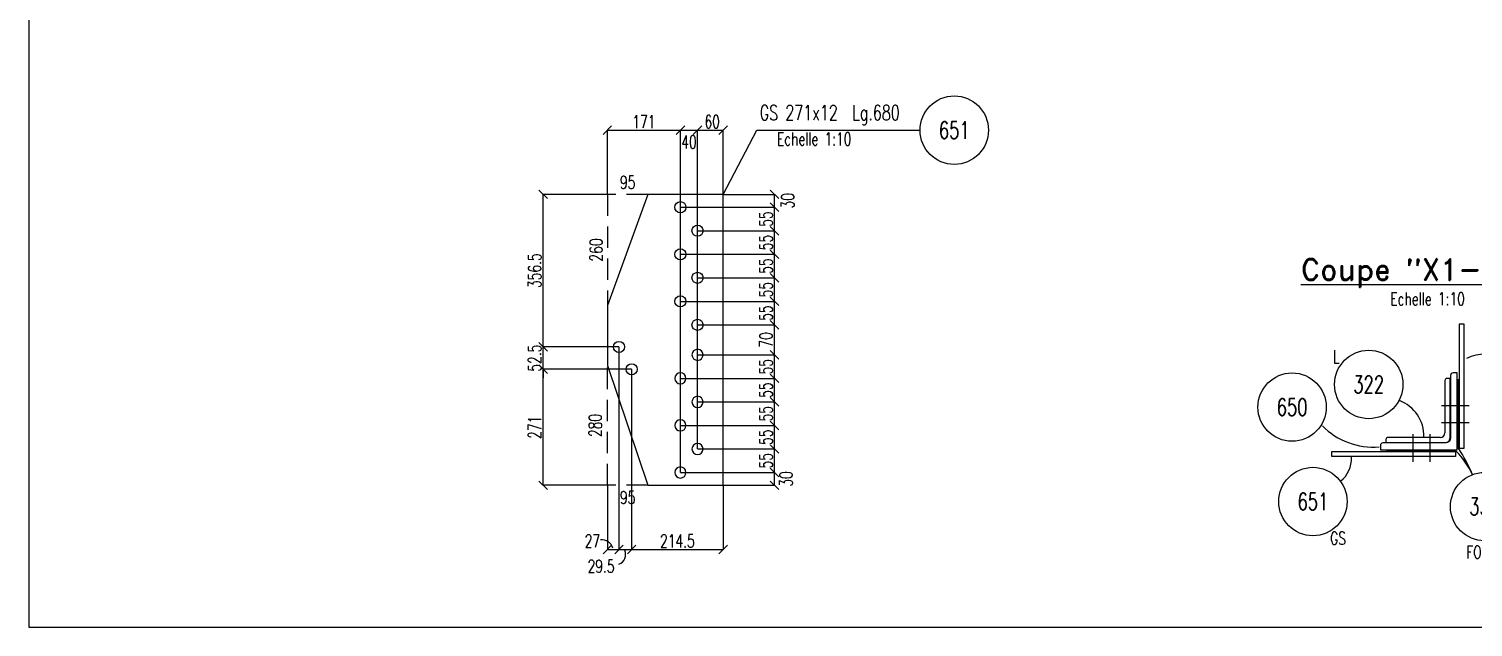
# Model space of a CAD drawing. Extents: x 87063 to 103283, y -59241 to -47761.
# Drawn here: x 87063 to 93818, y -59241 to -56445 of the extents above; entities that cross this region are included whole.
import ezdxf
from ezdxf.enums import TextEntityAlignment as Align

# ---------------------------------------------------------------- set-up
doc = ezdxf.new("R2010")
doc.units = 0
doc.header["$LTSCALE"] = 200
doc.header["$MEASUREMENT"] = 0
doc.linetypes.add('DASHED', pattern=[0.75, 0.5, -0.25])
doc.layers.get('0').update_dxf_attribs({"linetype": 'CONTINUOUS'})
for name, color, linetype in [('BOLLINI_1', 7, 'CONTINUOUS'), ('FORI', 2, 'CONTINUOUS'), ('LINEA_ANG', 2, 'CONTINUOUS'), ('LINEE_PIASTRA', 2, 'CONTINUOUS'), ('LINEE_PIASTRE', 2, 'CONTINUOUS'), ('LS', 7, 'CONTINUOUS'), ('PIASTRE', 5, 'CONTINUOUS'), ('TESTI_A_P', 7, 'CONTINUOUS')]:
    doc.layers.add(name, color=color, linetype=linetype)
doc.styles.add('QUOTE', font='ROMANS8.SHX', dxfattribs={"width": 0.7})
doc.styles.add('RD', font='ROMAND8.SHX', dxfattribs={"width": 0.7})
doc.styles.add('RQL', font='ROMANS8.SHX', dxfattribs={"width": 0.7})
doc.styles.add('RS', font='ROMANS8.shx', dxfattribs={"width": 0.7})
doc.styles.get("Standard").update_dxf_attribs({"font": 'ROMANS8.SHX', "width": 0.7})
doc.dimstyles.new('TRATTO_20', dxfattribs={"dimscale": 0, "dimtxt": 60, "dimasz": 40, "dimexe": 0, "dimexo": 0, "dimgap": 10, "dimtad": 1, "dimrnd": 0.5, "dimdsep": 46, "dimtxsty": 'RS', "dimblk1": 'OBLIQUE', "dimblk2": 'OBLIQUE', "dimsah": 1, "dimcen": 0.09, "dimclrd": 2, "dimclre": 2, "dimclrt": 7, "dimadec": 0, "dimazin": 0, "dimtfac": 1, "dimtix": 1, "dimtmove": 2, "dimatfit": 3, "dimfxl": 1, "dimtolj": 1, "dimtzin": 0, "dimarcsym": 0})
pattern_1 = [(135, (-212894.175, 234425.005), (-7.06554785, -7.06554785), [])]

# ---------------------------------------------------------------- blocks, each defined once
blk = doc.blocks.new('MRKR_98')
blk.add_point((0, 0))
at = {"color": 7, "style": 'QUOTE', "width": 0.5, "flags": 1}
for tag, p in [('TI', (3.7, 6.8)), ('NFORI', (3.7, 5.3)), ('AUX2', (3.7, 4.9)), ('FAM', (3.7, 4.5)), ('AUX1', (3.7, 4.2)), ('COMMESSA', (3.7, 3.8)), ('SPESSORE', (3.7, 2.5)), ('SV', (3.7, 1.8)), ('QUA', (3.7, 1.1)), ('DI_S', (3.7, 6.4)), ('D_S', (3.7, 6)), ('E_S', (3.7, 5.7)), ('MD', (3.7, 3.5)), ('MP', (3.7, 3.2)), ('LARGHEZZA', (3.7, 2.8)), ('NP', (3.7, 2.1)), ('PESO', (3.7, 1.4)), ('LUN', (3.7, 0.8)), ('PROF', (3.7, 0.4)), ('POS', (3.7, 0.1))]:
    blk.add_attdef(tag, p, '', height=0.2, dxfattribs=at)
at = {"color": 7, "flags": 1}
for tag, p in [('LAV1', (5.3, 6.9)), ('LAV2', (5.3, 6.5)), ('LAV3', (5.3, 6.2)), ('LAV4', (5.3, 5.9)), ('LAV5', (5.3, 5.5)), ('LAV6', (5.3, 5.2)), ('LAV7', (5.3, 4.9)), ('LAV8', (5.3, 4.5)), ('LAV9', (5.3, 4.2)), ('LAV10', (5.3, 3.9))]:
    blk.add_attdef(tag, p, '', height=0.2, dxfattribs=at)
blk = doc.blocks.new('16')
blk.add_circle((0, 0), 1)
blk = doc.blocks.new('_OBLIQUE')
at = {"color": 0, "linetype": 'ByBlock'}
blk.add_line((-0.5, -0.5), (0.5, 0.5), dxfattribs=at)
blk = doc.blocks.new('*D93')
at = {"layer": 'LS', "color": 2, "lineweight": -2, "transparency": 16777216}
for p, q in [((90110.3, -58518.6), (90550.6, -58518.6)), ((90550.6, -58578.6), (90550.6, -58518.6)), ((90310.6, -58578.6), (90550.6, -58578.6))]:
    blk.add_line(p, q, dxfattribs=at)
at = {"layer": 'LS', "color": 2, "lineweight": -2, "transparency": 16777216, "xscale": 40, "yscale": 40, "zscale": 40}
for p, rotation in [((90550.6, -58518.6), 90), ((90550.6, -58578.6), 270)]:
    blk.add_blockref('_OBLIQUE', p, dxfattribs=dict(at, rotation=rotation))
at = {"layer": 'LS', "color": 7, "transparency": 16777216, "insert": (90604.6, -58548.6), "char_height": 60, "attachment_point": 5, "rotation": 90, "style": 'RS'}
blk.add_mtext('\\A1;30', dxfattribs=at)
blk = doc.blocks.new('*D92')
at = {"layer": 'LS', "color": 2, "lineweight": -2, "transparency": 16777216}
for p, q in [((90190.3, -58408.6), (90550.6, -58408.6)), ((90550.6, -58518.6), (90550.6, -58408.6)), ((90110.3, -58518.6), (90550.6, -58518.6))]:
    blk.add_line(p, q, dxfattribs=at)
at = {"layer": 'LS', "color": 2, "lineweight": -2, "transparency": 16777216, "xscale": 40, "yscale": 40, "zscale": 40}
for p, rotation in [((90550.6, -58408.6), 90), ((90550.6, -58518.6), 270)]:
    blk.add_blockref('_OBLIQUE', p, dxfattribs=dict(at, rotation=rotation))
at = {"layer": 'LS', "color": 7, "transparency": 16777216, "insert": (90510.6, -58463.6), "char_height": 60, "attachment_point": 5, "rotation": 90, "style": 'RS'}
blk.add_mtext('\\A1;55', dxfattribs=at)
blk = doc.blocks.new('*D91')
at = {"layer": 'LS', "color": 2, "lineweight": -2, "transparency": 16777216}
for p, q in [((90110.3, -58298.6), (90550.6, -58298.6)), ((90550.6, -58408.6), (90550.6, -58298.6)), ((90190.3, -58408.6), (90550.6, -58408.6))]:
    blk.add_line(p, q, dxfattribs=at)
at = {"layer": 'LS', "color": 2, "lineweight": -2, "transparency": 16777216, "xscale": 40, "yscale": 40, "zscale": 40}
for p, rotation in [((90550.6, -58298.6), 90), ((90550.6, -58408.6), 270)]:
    blk.add_blockref('_OBLIQUE', p, dxfattribs=dict(at, rotation=rotation))
at = {"layer": 'LS', "color": 7, "transparency": 16777216, "insert": (90510.6, -58353.6), "char_height": 60, "attachment_point": 5, "rotation": 90, "style": 'RS'}
blk.add_mtext('\\A1;55', dxfattribs=at)
blk = doc.blocks.new('*D90')
at = {"layer": 'LS', "color": 2, "lineweight": -2, "transparency": 16777216}
for p, q in [((90190.3, -58188.6), (90550.6, -58188.6)), ((90550.6, -58298.6), (90550.6, -58188.6)), ((90110.3, -58298.6), (90550.6, -58298.6))]:
    blk.add_line(p, q, dxfattribs=at)
at = {"layer": 'LS', "color": 2, "lineweight": -2, "transparency": 16777216, "xscale": 40, "yscale": 40, "zscale": 40}
for p, rotation in [((90550.6, -58188.6), 90), ((90550.6, -58298.6), 270)]:
    blk.add_blockref('_OBLIQUE', p, dxfattribs=dict(at, rotation=rotation))
at = {"layer": 'LS', "color": 7, "transparency": 16777216, "insert": (90510.6, -58243.6), "char_height": 60, "attachment_point": 5, "rotation": 90, "style": 'RS'}
blk.add_mtext('\\A1;55', dxfattribs=at)
blk = doc.blocks.new('*D89')
at = {"layer": 'LS', "color": 2, "lineweight": -2, "transparency": 16777216}
for p, q in [((90110.3, -58078.6), (90550.6, -58078.6)), ((90550.6, -58188.6), (90550.6, -58078.6)), ((90190.3, -58188.6), (90550.6, -58188.6))]:
    blk.add_line(p, q, dxfattribs=at)
at = {"layer": 'LS', "color": 2, "lineweight": -2, "transparency": 16777216, "xscale": 40, "yscale": 40, "zscale": 40}
for p, rotation in [((90550.6, -58078.6), 90), ((90550.6, -58188.6), 270)]:
    blk.add_blockref('_OBLIQUE', p, dxfattribs=dict(at, rotation=rotation))
at = {"layer": 'LS', "color": 7, "transparency": 16777216, "insert": (90510.6, -58133.6), "char_height": 60, "attachment_point": 5, "rotation": 90, "style": 'RS'}
blk.add_mtext('\\A1;55', dxfattribs=at)
blk = doc.blocks.new('*D88')
at = {"layer": 'LS', "color": 2, "lineweight": -2, "transparency": 16777216}
for p, q in [((90190.3, -57968.6), (90550.6, -57968.6)), ((90550.6, -58078.6), (90550.6, -57968.6)), ((90110.3, -58078.6), (90550.6, -58078.6))]:
    blk.add_line(p, q, dxfattribs=at)
at = {"layer": 'LS', "color": 2, "lineweight": -2, "transparency": 16777216, "xscale": 40, "yscale": 40, "zscale": 40}
for p, rotation in [((90550.6, -57968.6), 90), ((90550.6, -58078.6), 270)]:
    blk.add_blockref('_OBLIQUE', p, dxfattribs=dict(at, rotation=rotation))
at = {"layer": 'LS', "color": 7, "transparency": 16777216, "insert": (90510.6, -58023.6), "char_height": 60, "attachment_point": 5, "rotation": 90, "style": 'RS'}
blk.add_mtext('\\A1;55', dxfattribs=at)
blk = doc.blocks.new('*D87')
at = {"layer": 'LS', "color": 2, "lineweight": -2, "transparency": 16777216}
for p, q in [((90190.3, -57828.6), (90550.6, -57828.6)), ((90550.6, -57968.6), (90550.6, -57828.6)), ((90190.3, -57968.6), (90550.6, -57968.6))]:
    blk.add_line(p, q, dxfattribs=at)
at = {"layer": 'LS', "color": 2, "lineweight": -2, "transparency": 16777216, "xscale": 40, "yscale": 40, "zscale": 40}
for p, rotation in [((90550.6, -57828.6), 90), ((90550.6, -57968.6), 270)]:
    blk.add_blockref('_OBLIQUE', p, dxfattribs=dict(at, rotation=rotation))
at = {"layer": 'LS', "color": 7, "transparency": 16777216, "insert": (90510.6, -57898.6), "char_height": 60, "attachment_point": 5, "rotation": 90, "style": 'RS'}
blk.add_mtext('\\A1;70', dxfattribs=at)
blk = doc.blocks.new('*D86')
at = {"layer": 'LS', "color": 2, "lineweight": -2, "transparency": 16777216}
for p, q in [((90110.3, -57718.6), (90550.6, -57718.6)), ((90550.6, -57828.6), (90550.6, -57718.6)), ((90190.3, -57828.6), (90550.6, -57828.6))]:
    blk.add_line(p, q, dxfattribs=at)
at = {"layer": 'LS', "color": 2, "lineweight": -2, "transparency": 16777216, "xscale": 40, "yscale": 40, "zscale": 40}
for p, rotation in [((90550.6, -57718.6), 90), ((90550.6, -57828.6), 270)]:
    blk.add_blockref('_OBLIQUE', p, dxfattribs=dict(at, rotation=rotation))
at = {"layer": 'LS', "color": 7, "transparency": 16777216, "insert": (90510.6, -57773.6), "char_height": 60, "attachment_point": 5, "rotation": 90, "style": 'RS'}
blk.add_mtext('\\A1;55', dxfattribs=at)
blk = doc.blocks.new('*D85')
at = {"layer": 'LS', "color": 2, "lineweight": -2, "transparency": 16777216}
for p, q in [((90190.3, -57608.6), (90550.6, -57608.6)), ((90550.6, -57718.6), (90550.6, -57608.6)), ((90110.3, -57718.6), (90550.6, -57718.6))]:
    blk.add_line(p, q, dxfattribs=at)
at = {"layer": 'LS', "color": 2, "lineweight": -2, "transparency": 16777216, "xscale": 40, "yscale": 40, "zscale": 40}
for p, rotation in [((90550.6, -57608.6), 90), ((90550.6, -57718.6), 270)]:
    blk.add_blockref('_OBLIQUE', p, dxfattribs=dict(at, rotation=rotation))
at = {"layer": 'LS', "color": 7, "transparency": 16777216, "insert": (90510.6, -57663.6), "char_height": 60, "attachment_point": 5, "rotation": 90, "style": 'RS'}
blk.add_mtext('\\A1;55', dxfattribs=at)
blk = doc.blocks.new('*D84')
at = {"layer": 'LS', "color": 2, "lineweight": -2, "transparency": 16777216}
for p, q in [((90110.3, -57498.6), (90550.6, -57498.6)), ((90550.6, -57608.6), (90550.6, -57498.6)), ((90190.3, -57608.6), (90550.6, -57608.6))]:
    blk.add_line(p, q, dxfattribs=at)
at = {"layer": 'LS', "color": 2, "lineweight": -2, "transparency": 16777216, "xscale": 40, "yscale": 40, "zscale": 40}
for p, rotation in [((90550.6, -57498.6), 90), ((90550.6, -57608.6), 270)]:
    blk.add_blockref('_OBLIQUE', p, dxfattribs=dict(at, rotation=rotation))
at = {"layer": 'LS', "color": 7, "transparency": 16777216, "insert": (90510.6, -57553.6), "char_height": 60, "attachment_point": 5, "rotation": 90, "style": 'RS'}
blk.add_mtext('\\A1;55', dxfattribs=at)
blk = doc.blocks.new('*D83')
at = {"layer": 'LS', "color": 2, "lineweight": -2, "transparency": 16777216}
for p, q in [((90190.3, -57388.6), (90550.6, -57388.6)), ((90550.6, -57498.6), (90550.6, -57388.6)), ((90110.3, -57498.6), (90550.6, -57498.6))]:
    blk.add_line(p, q, dxfattribs=at)
at = {"layer": 'LS', "color": 2, "lineweight": -2, "transparency": 16777216, "xscale": 40, "yscale": 40, "zscale": 40}
for p, rotation in [((90550.6, -57388.6), 90), ((90550.6, -57498.6), 270)]:
    blk.add_blockref('_OBLIQUE', p, dxfattribs=dict(at, rotation=rotation))
at = {"layer": 'LS', "color": 7, "transparency": 16777216, "insert": (90510.6, -57443.6), "char_height": 60, "attachment_point": 5, "rotation": 90, "style": 'RS'}
blk.add_mtext('\\A1;55', dxfattribs=at)
blk = doc.blocks.new('*D82')
at = {"layer": 'LS', "color": 2, "lineweight": -2, "transparency": 16777216}
for p, q in [((90110.3, -57278.6), (90550.6, -57278.6)), ((90550.6, -57388.6), (90550.6, -57278.6)), ((90190.3, -57388.6), (90550.6, -57388.6))]:
    blk.add_line(p, q, dxfattribs=at)
at = {"layer": 'LS', "color": 2, "lineweight": -2, "transparency": 16777216, "xscale": 40, "yscale": 40, "zscale": 40}
for p, rotation in [((90550.6, -57278.6), 90), ((90550.6, -57388.6), 270)]:
    blk.add_blockref('_OBLIQUE', p, dxfattribs=dict(at, rotation=rotation))
at = {"layer": 'LS', "color": 7, "transparency": 16777216, "insert": (90510.6, -57333.6), "char_height": 60, "attachment_point": 5, "rotation": 90, "style": 'RS'}
blk.add_mtext('\\A1;55', dxfattribs=at)
blk = doc.blocks.new('*D81')
at = {"layer": 'LS', "color": 2, "lineweight": -2, "transparency": 16777216}
for p, q in [((90310.6, -57218.6), (90550.6, -57218.6)), ((90550.6, -57278.6), (90550.6, -57218.6)), ((90110.3, -57278.6), (90550.6, -57278.6))]:
    blk.add_line(p, q, dxfattribs=at)
at = {"layer": 'LS', "color": 2, "lineweight": -2, "transparency": 16777216, "xscale": 40, "yscale": 40, "zscale": 40}
for p, rotation in [((90550.6, -57218.6), 90), ((90550.6, -57278.6), 270)]:
    blk.add_blockref('_OBLIQUE', p, dxfattribs=dict(at, rotation=rotation))
at = {"layer": 'LS', "color": 7, "transparency": 16777216, "insert": (90612.3, -57248.6), "char_height": 60, "attachment_point": 5, "rotation": 90, "style": 'RS'}
blk.add_mtext('\\A1;30', dxfattribs=at)
blk = doc.blocks.new('*D99')
at = {"layer": 'LS', "color": 2, "lineweight": -2, "transparency": 16777216}
for p, q in [((89882.1, -58036), (89468.6, -58036)), ((89468.6, -58578.6), (89468.6, -58036)), ((89768.6, -58578.6), (89468.6, -58578.6))]:
    blk.add_line(p, q, dxfattribs=at)
at = {"layer": 'LS', "color": 2, "lineweight": -2, "transparency": 16777216, "xscale": 40, "yscale": 40, "zscale": 40}
for p, rotation in [((89468.6, -58036), 90), ((89468.6, -58578.6), 270)]:
    blk.add_blockref('_OBLIQUE', p, dxfattribs=dict(at, rotation=rotation))
at = {"layer": 'LS', "color": 7, "transparency": 16777216, "insert": (89428.6, -58307.3), "char_height": 60, "attachment_point": 5, "rotation": 90, "style": 'RS'}
blk.add_mtext('\\A1;271', dxfattribs=at)
blk = doc.blocks.new('*D98')
at = {"layer": 'LS', "color": 2, "lineweight": -2, "transparency": 16777216}
for p, q in [((89468.6, -57931.7), (89468.6, -57891.7)), ((89822.8, -57931.7), (89468.6, -57931.7)), ((89468.6, -58036), (89468.6, -57931.7)), ((89882.1, -58036), (89468.6, -58036)), ((89468.6, -58036), (89468.6, -58076))]:
    blk.add_line(p, q, dxfattribs=at)
at = {"layer": 'LS', "color": 2, "lineweight": -2, "transparency": 16777216, "xscale": 40, "yscale": 40, "zscale": 40}
for p, rotation in [((89468.6, -57931.7), 270), ((89468.6, -58036), 90)]:
    blk.add_blockref('_OBLIQUE', p, dxfattribs=dict(at, rotation=rotation))
at = {"layer": 'LS', "color": 7, "transparency": 16777216, "insert": (89428.6, -57983.9), "char_height": 60, "attachment_point": 5, "rotation": 90, "style": 'RS'}
blk.add_mtext('\\A1;52.5', dxfattribs=at)
blk = doc.blocks.new('*D97')
at = {"layer": 'LS', "color": 2, "lineweight": -2, "transparency": 16777216}
for p, q in [((89768.6, -57218.6), (89468.6, -57218.6)), ((89468.6, -57931.7), (89468.6, -57218.6)), ((89822.8, -57931.7), (89468.6, -57931.7))]:
    blk.add_line(p, q, dxfattribs=at)
at = {"layer": 'LS', "color": 2, "lineweight": -2, "transparency": 16777216, "xscale": 40, "yscale": 40, "zscale": 40}
for p, rotation in [((89468.6, -57218.6), 90), ((89468.6, -57931.7), 270)]:
    blk.add_blockref('_OBLIQUE', p, dxfattribs=dict(at, rotation=rotation))
at = {"layer": 'LS', "color": 7, "transparency": 16777216, "insert": (89428.6, -57575.1), "char_height": 60, "attachment_point": 5, "rotation": 90, "style": 'RS'}
blk.add_mtext('\\A1;356.5', dxfattribs=at)
blk = doc.blocks.new('*D96')
at = {"layer": 'LS', "color": 2, "lineweight": -2, "transparency": 16777216}
for p, q in [((89822.8, -57931.7), (89822.8, -58878.6)), ((89768.6, -58578.6), (89768.6, -58878.6)), ((89768.6, -58878.6), (89822.8, -58878.6))]:
    blk.add_line(p, q, dxfattribs=at)
at = {"layer": 'LS', "color": 2, "lineweight": -2, "transparency": 16777216, "xscale": 40, "yscale": 40, "zscale": 40, "rotation": 180}
blk.add_blockref('_OBLIQUE', (89768.6, -58878.6), dxfattribs=at)
at = {"layer": 'LS', "color": 2, "lineweight": -2, "transparency": 16777216, "xscale": 40, "yscale": 40, "zscale": 40}
blk.add_blockref('_OBLIQUE', (89822.8, -58878.6), dxfattribs=at)
at = {"layer": 'LS', "color": 7, "transparency": 16777216, "insert": (89698.9, -58838.6), "char_height": 60, "attachment_point": 5, "style": 'RS'}
blk.add_mtext('\\A1;27', dxfattribs=at)
blk = doc.blocks.new('*D95')
at = {"layer": 'LS', "color": 2, "lineweight": -2, "transparency": 16777216}
for p, q in [((89822.8, -57931.7), (89822.8, -58878.6)), ((89882.1, -58036), (89882.1, -58878.6)), ((89822.8, -58878.6), (89882.1, -58878.6))]:
    blk.add_line(p, q, dxfattribs=at)
at = {"layer": 'LS', "color": 2, "lineweight": -2, "transparency": 16777216, "xscale": 40, "yscale": 40, "zscale": 40, "rotation": 180}
blk.add_blockref('_OBLIQUE', (89822.8, -58878.6), dxfattribs=at)
at = {"layer": 'LS', "color": 2, "lineweight": -2, "transparency": 16777216, "xscale": 40, "yscale": 40, "zscale": 40}
blk.add_blockref('_OBLIQUE', (89882.1, -58878.6), dxfattribs=at)
at = {"layer": 'LS', "color": 7, "transparency": 16777216, "insert": (89739, -58956.7), "char_height": 60, "attachment_point": 5, "style": 'RS'}
blk.add_mtext('\\A1;29.5', dxfattribs=at)
blk = doc.blocks.new('*D94')
at = {"layer": 'LS', "color": 2, "lineweight": -2, "transparency": 16777216}
for p, q in [((89882.1, -58036), (89882.1, -58878.6)), ((90310.6, -58578.6), (90310.6, -58878.6)), ((89882.1, -58878.6), (90310.6, -58878.6))]:
    blk.add_line(p, q, dxfattribs=at)
at = {"layer": 'LS', "color": 2, "lineweight": -2, "transparency": 16777216, "xscale": 40, "yscale": 40, "zscale": 40, "rotation": 180}
blk.add_blockref('_OBLIQUE', (89882.1, -58878.6), dxfattribs=at)
at = {"layer": 'LS', "color": 2, "lineweight": -2, "transparency": 16777216, "xscale": 40, "yscale": 40, "zscale": 40}
blk.add_blockref('_OBLIQUE', (90310.6, -58878.6), dxfattribs=at)
at = {"layer": 'LS', "color": 7, "transparency": 16777216, "insert": (90096.3, -58838.6), "char_height": 60, "attachment_point": 5, "style": 'RS'}
blk.add_mtext('\\A1;214.5', dxfattribs=at)
blk = doc.blocks.new('*D80')
at = {"layer": 'LS', "color": 2, "lineweight": -2, "transparency": 16777216}
for p, q in [((89768.6, -57218.6), (89768.6, -56918.6)), ((89768.6, -56918.6), (90110.3, -56918.6)), ((90110.3, -58518.6), (90110.3, -56918.6))]:
    blk.add_line(p, q, dxfattribs=at)
at = {"layer": 'LS', "color": 2, "lineweight": -2, "transparency": 16777216, "xscale": 40, "yscale": 40, "zscale": 40, "rotation": 180}
blk.add_blockref('_OBLIQUE', (89768.6, -56918.6), dxfattribs=at)
at = {"layer": 'LS', "color": 2, "lineweight": -2, "transparency": 16777216, "xscale": 40, "yscale": 40, "zscale": 40}
blk.add_blockref('_OBLIQUE', (90110.3, -56918.6), dxfattribs=at)
at = {"layer": 'LS', "color": 7, "transparency": 16777216, "insert": (89939.4, -56878.6), "char_height": 60, "attachment_point": 5, "style": 'RS'}
blk.add_mtext('\\A1;171', dxfattribs=at)
blk = doc.blocks.new('*D79')
at = {"layer": 'LS', "color": 2, "lineweight": -2, "transparency": 16777216}
for p, q in [((90110.3, -58518.6), (90110.3, -56918.6)), ((90110.3, -56918.6), (90190.3, -56918.6)), ((90190.3, -58408.6), (90190.3, -56918.6))]:
    blk.add_line(p, q, dxfattribs=at)
at = {"layer": 'LS', "color": 2, "lineweight": -2, "transparency": 16777216, "xscale": 40, "yscale": 40, "zscale": 40, "rotation": 180}
blk.add_blockref('_OBLIQUE', (90110.3, -56918.6), dxfattribs=at)
at = {"layer": 'LS', "color": 2, "lineweight": -2, "transparency": 16777216, "xscale": 40, "yscale": 40, "zscale": 40}
blk.add_blockref('_OBLIQUE', (90190.3, -56918.6), dxfattribs=at)
at = {"layer": 'LS', "color": 7, "transparency": 16777216, "insert": (90150.3, -56973.5), "char_height": 60, "attachment_point": 5, "style": 'RS'}
blk.add_mtext('\\A1;40', dxfattribs=at)
blk = doc.blocks.new('*D78')
at = {"layer": 'LS', "color": 2, "lineweight": -2, "transparency": 16777216}
for p, q in [((90190.3, -58408.6), (90190.3, -56918.6)), ((90190.3, -56918.6), (90310.6, -56918.6)), ((90310.6, -57218.6), (90310.6, -56918.6))]:
    blk.add_line(p, q, dxfattribs=at)
at = {"layer": 'LS', "color": 2, "lineweight": -2, "transparency": 16777216, "xscale": 40, "yscale": 40, "zscale": 40, "rotation": 180}
blk.add_blockref('_OBLIQUE', (90190.3, -56918.6), dxfattribs=at)
at = {"layer": 'LS', "color": 2, "lineweight": -2, "transparency": 16777216, "xscale": 40, "yscale": 40, "zscale": 40}
blk.add_blockref('_OBLIQUE', (90310.6, -56918.6), dxfattribs=at)
at = {"layer": 'LS', "color": 7, "transparency": 16777216, "insert": (90258.9, -56878.6), "char_height": 60, "attachment_point": 5, "style": 'RS'}
blk.add_mtext('\\A1;60', dxfattribs=at)
blk = doc.blocks.new('xxx')
blk.add_circle((0, 0), 8)
at = {"color": 3, "style": 'RQL', "width": 0.7}
blk.add_attdef('POS', text='', height=4, dxfattribs=at).set_placement((0, 0), align=Align.MIDDLE)
at = {"style": 'RQL', "width": 0.7, "flags": 1}
blk.add_attdef('TIPO', (-0.39, -8.66), '', height=2, dxfattribs=at)
at = {"color": 3, "style": 'RQL', "width": 0.7, "flags": 1}
blk.add_attdef('POS1', (-0.39, -5.42), '', height=2, dxfattribs=at)

msp = doc.modelspace()

# ---------------------------------------------------------------- hatches: boundary and pattern name
at = {"ltscale": 0.01}
h = msp.add_hatch(dxfattribs=at)
h.set_pattern_fill('_U', color=6, scale=9.992194, angle=135, style=0, pattern_type=0)
h.set_pattern_definition(pattern_1)
h.paths.add_polyline_path([(93746.63, -58204.767), (93746.63, -58084.861), (93750.627, -58084.861), (93750.627, -58204.767)])
h.paths.add_polyline_path([(93746.63, -58284.705), (93746.63, -58204.767), (93750.627, -58204.767), (93750.627, -58284.705)])
h.paths.add_polyline_path([(93746.63, -58404.611), (93746.63, -58284.705), (93750.627, -58284.705), (93750.627, -58404.611)])
h = msp.add_hatch(dxfattribs=at)
h.set_pattern_fill('_U', color=6, scale=9.992194, angle=135, style=0, pattern_type=0)
h.set_pattern_definition(pattern_1)
h.paths.add_polyline_path([(93536.794, -58414.603), (93416.888, -58414.603), (93416.888, -58418.6), (93536.794, -58418.6)])
h.paths.add_polyline_path([(93616.732, -58414.603), (93536.794, -58414.603), (93536.794, -58418.6), (93616.732, -58418.6)])
h.paths.add_polyline_path([(93736.638, -58414.603), (93616.732, -58414.603), (93616.732, -58418.6), (93736.638, -58418.6)])

# ---------------------------------------------------------------- linework, layer by layer
at = {"color": 2, "linetype": 'DASHED'}
for p, q in [((89958.551, -57218.557), (89768.551, -57218.557)), ((89768.551, -57218.557), (89768.551, -57738.557)), ((89768.551, -58578.557), (89768.551, -58018.557)), ((89958.551, -58578.557), (89768.551, -58578.557))]:
    msp.add_line(p, q, dxfattribs=at)
at = {"color": 6, "ltscale": 0.01}
for p, q in [((93670.958, -58204.767), (93800.469, -58204.767)), ((93670.958, -58284.705), (93800.469, -58284.705)), ((93536.794, -58338.931), (93536.794, -58468.442)), ((93616.732, -58338.931), (93616.732, -58468.442))]:
    msp.add_line(p, q, dxfattribs=at)
at = {"layer": 'LINEA_ANG'}
for p, q in [((93686.677, -58089.357), (93686.677, -58333.667)), ((93710.658, -58078.866), (93697.169, -58078.866)), ((93710.658, -58356.649), (93710.658, -58078.866)), ((93410.893, -58365.142), (93410.893, -58378.631)), ((93665.694, -58354.65), (93421.384, -58354.65)), ((93410.893, -58378.631), (93688.676, -58378.631))]:
    msp.add_line(p, q, dxfattribs=at)
for points in [[(93776.607, -58404.611), (93776.607, -57825.064), (93752.626, -57825.064), (93752.626, -58404.611)], [(93750.627, -58404.611), (93750.627, -58084.861), (93746.63, -58084.861), (93746.63, -58404.611)], [(93736.638, -58444.58), (93157.091, -58444.58), (93157.091, -58420.599), (93736.638, -58420.599)], [(93736.638, -58418.6), (93416.888, -58418.6), (93416.888, -58414.603), (93736.638, -58414.603)]]:
    msp.add_lwpolyline(points, close=True, dxfattribs=at)
msp.add_lwpolyline([(93744.632, -58412.605), (93744.632, -58052.886), (93724.648, -58052.886, 0.41421356), (93712.657, -58064.877), (93712.657, -58356.649, -0.41421356), (93688.676, -58380.63), (93396.904, -58380.63, 0.41421356), (93384.913, -58392.621), (93384.913, -58412.605)], format="xyb", close=True, dxfattribs=at)
for centre, radius, start, end in [((93697.169, -58089.357), 10.492, 90, 180), ((93421.384, -58365.142), 10.492, 90, 180), ((93665.694, -58333.667), 20.984, 270, 0), ((93688.849, -58356.822), 21.81, 269.54397, 0.45603)]:
    msp.add_arc(centre, radius, start, end, dxfattribs=at)
at = {"layer": 'LINEE_PIASTRA'}
for p, q in [((89958.551, -57218.557), (89768.551, -57738.557)), ((89768.551, -58018.557), (89958.551, -58578.557))]:
    msp.add_line(p, q, dxfattribs=at)
at = {"layer": 'LINEE_PIASTRE'}
for p, q in [((90310.551, -57218.557), (89958.551, -57218.557)), ((90310.551, -58578.557), (90310.551, -57218.557)), ((89768.551, -57738.557), (89768.551, -58018.557)), ((89958.551, -58578.557), (90310.551, -58578.557))]:
    msp.add_line(p, q, dxfattribs=at)
at = {"layer": 'LS', "color": 6}
for p, q in [((90310.551, -57218.557), (90467.708, -56918.557)), ((90467.708, -56918.557), (91231.421, -56918.557))]:
    msp.add_line(p, q, dxfattribs=at)
at = {"layer": 'LS', "color": 8}
msp.add_lwpolyline([(87062.576, -47761.325), (87062.576, -59241.325), (99782.576, -59241.325), (99782.576, -57641.325), (103282.576, -57641.325), (103282.576, -47761.325), (87062.576, -47761.325)], close=True, dxfattribs=at)
at = {"layer": 'LS', "color": 6}
for centre, radius, start, end in [((93871.864, -58154.58), 188.92, 61.0476625, 116.4811387), ((93409.762, -58349.053), 178.744, 358.7732893, 69.0824854), ((93351.031, -58066.794), 332.962, 224.5048794, 274.7532863), ((93477.653, -58679.607), 369.685, 23.9882203, 45.2053056), ((93173.81, -58789.863), 692.485, 22.1019308, 33.704999), ((93117.626, -58455.327), 131.544, 307.5182121, 3.5574445), ((89738.957, -58891.467), 58.848, 18.4861064, 92.7990515), ((89804.066, -58901.125), 49.922, 291.2750301, 21.964474)]:
    msp.add_arc(centre, radius, start, end, dxfattribs=at)

# ---------------------------------------------------------------- block references
at = {"layer": 'BOLLINI_1'}
for p, xscale, yscale, zscale, values in [((91391.421, -56918.557), 20, 20, 20, {'POS': '651'}), ((93330.126, -58107.268), 19.98438719750195, 19.98438719750195, 19.98438719750195, {'POS': '322'}), ((92971.887, -58213.083), 19.98438719750195, 19.98438719750195, 19.98438719750195, {'POS': '650'}), ((93069.137, -58654.341), 19.98438719750195, 19.98438719750195, 19.98438719750195, {'POS': '651'}), ((93872.432, -58677.828), 19.98438719750195, 19.98438719750195, 19.98438719750195, {'POS': '333'})]:
    msp.add_blockref('xxx', p, dxfattribs=dict(at, xscale=xscale, yscale=yscale, zscale=zscale)).add_auto_attribs(values)
at = {"layer": 'FORI', "yscale": 26, "zscale": 26}
for p, xscale, rotation in [((90110.33, -57278.557), 26, 351.833843295), ((90190.33, -57388.557), 26, 351.833843295), ((90110.33, -57498.557), 26, 351.833843295), ((90190.33, -57608.557), 26, 351.833843295), ((90110.33, -57718.557), 26, 351.833843295), ((90190.33, -57828.557), 26, 351.833843295), ((89822.772, -57931.69), 26, 351.833843295), ((90190.33, -57968.557), -26, 8.166156704999956), ((89882.056, -58036.024), 26, 351.833843295), ((90110.33, -58078.557), -26, 8.166156704999956), ((90190.33, -58188.557), -26, 8.166156704999956), ((90110.33, -58298.557), -26, 8.166156704999956), ((90190.33, -58408.557), -26, 8.166156704999956), ((90110.33, -58518.557), -26, 8.166156704999956)]:
    msp.add_blockref('16', p, dxfattribs=dict(at, xscale=xscale, rotation=rotation))
at = {"layer": 'PIASTRE'}
ref = msp.add_blockref('MRKR_98', (89768.551, -58578.557), dxfattribs=dict(at, xscale=2, yscale=2, zscale=2))
ref.add_attrib('PROF', 'GS 271x12  Lg.680', (90481.283, -56871.427), dxfattribs={"layer": '0', "color": 2, "height": 70, "style": 'QUOTE', "width": 0.7})

# ---------------------------------------------------------------- texts
at = {"layer": 'LS', "color": 7, "style": 'RS', "width": 0.7}
for height, p in [(60, (90561.338, -56989.616)), (59.95316, (93430.806, -57737.058))]:
    msp.add_text('Echelle 1:10', height=height, dxfattribs=at).set_placement(p)
at = {"layer": 'LS', "color": 2, "style": 'RS', "width": 0.7}
for p in [(89863.551, -57162.449), (89863.551, -58635.457)]:
    msp.add_text('95', height=60, dxfattribs=at).set_placement(p, align=Align.MIDDLE)
for s, p in [('260', (89715.951, -57478.557)), ('280', (89711.81, -58298.557))]:
    msp.add_text(s, height=60, rotation=90, dxfattribs=at).set_placement(p, align=Align.MIDDLE)
at = {"layer": 'LS', "color": 3, "style": 'RD'}
msp.add_text('%%UCoupe "X1-X1"', height=99.92194, dxfattribs=at).set_placement((93558.843, -57585.879, -2507.55), align=Align.MIDDLE)
at = {"layer": 'TESTI_A_P', "style": 'RS', "width": 0.7}
for s, height, p in [('L', 59.953, (93163.448, -58006.811)), ('GS', 59.9532, (93149.829, -58855.842)), ('FOURR.', 59.9532, (93786.404, -58921.185))]:
    msp.add_text(s, height=height, dxfattribs=at).set_placement(p)

# ---------------------------------------------------------------- dimensions: what is measured, and where the dimension line sits
at = {"layer": 'LS', "color": 6}
for base, p1, p2, text, picture, middle in [((90110.33, -56918.557), (89768.551, -57218.557), (90110.33, -58518.557), '171', '*D80', (89939.441, -56878.557)), ((90310.551, -58878.557), (89882.056, -58036.024), (90310.551, -58578.557), '214.5', '*D94', (90096.303, -58838.557))]:
    dim = msp.add_linear_dim(base=base, p1=p1, p2=p2, text=text, dimstyle='TRATTO_20', override={"dimscale": 1}, dxfattribs=at)
    dim.commit()
    dim.dimension.update_dxf_attribs({"geometry": picture, "text_midpoint": middle})
for base, p1, p2, text, picture, middle in [((90310.551, -56918.557), (90190.33, -58408.557), (90310.551, -57218.557), '60', '*D78', (90258.946, -56878.557)), ((90190.33, -56918.557), (90110.33, -58518.557), (90190.33, -58408.557), '40', '*D79', (90150.33, -56973.484)), ((89822.772, -58878.557), (89768.551, -58578.557), (89822.772, -57931.69), '27', '*D96', (89698.897, -58838.557)), ((89882.056, -58878.557), (89822.772, -57931.69), (89882.056, -58036.024), '29.5', '*D95', (89739.042, -58956.707))]:
    dim = msp.add_linear_dim(base=base, p1=p1, p2=p2, text=text, dimstyle='TRATTO_20', override={"dimscale": 1}, dxfattribs=at)
    dim.commit()
    dim.dimension.update_dxf_attribs({"geometry": picture, "text_midpoint": middle, "dimtype": 160})
for base, p1, p2, text, picture, middle in [((89468.551, -57218.557), (89822.772, -57931.69), (89768.551, -57218.557), '356.5', '*D97', (89428.551, -57575.124)), ((90550.551, -57278.557), (90190.33, -57388.557), (90110.33, -57278.557), '55', '*D82', (90510.551, -57333.557)), ((90550.551, -57388.557), (90110.33, -57498.557), (90190.33, -57388.557), '55', '*D83', (90510.551, -57443.557)), ((90550.551, -57498.557), (90190.33, -57608.557), (90110.33, -57498.557), '55', '*D84', (90510.551, -57553.557)), ((90550.551, -57608.557), (90110.33, -57718.557), (90190.33, -57608.557), '55', '*D85', (90510.551, -57663.557)), ((90550.551, -57718.557), (90190.33, -57828.557), (90110.33, -57718.557), '55', '*D86', (90510.551, -57773.557)), ((90550.551, -57828.557), (90190.33, -57968.557), (90190.33, -57828.557), '70', '*D87', (90510.551, -57898.557)), ((89468.551, -57931.69), (89882.056, -58036.024), (89822.772, -57931.69), '52.5', '*D98', (89428.551, -57983.857)), ((90550.551, -57968.557), (90110.33, -58078.557), (90190.33, -57968.557), '55', '*D88', (90510.551, -58023.557)), ((89468.551, -58036.024), (89768.551, -58578.557), (89882.056, -58036.024), '271', '*D99', (89428.551, -58307.291)), ((90550.551, -58078.557), (90190.33, -58188.557), (90110.33, -58078.557), '55', '*D89', (90510.551, -58133.557)), ((90550.551, -58188.557), (90110.33, -58298.557), (90190.33, -58188.557), '55', '*D90', (90510.551, -58243.557)), ((90550.551, -58298.557), (90190.33, -58408.557), (90110.33, -58298.557), '55', '*D91', (90510.551, -58353.557)), ((90550.551, -58408.557), (90110.33, -58518.557), (90190.33, -58408.557), '55', '*D92', (90510.551, -58463.557))]:
    dim = msp.add_linear_dim(base=base, p1=p1, p2=p2, angle=90, text=text, dimstyle='TRATTO_20', override={"dimscale": 1}, dxfattribs=at)
    dim.commit()
    dim.dimension.update_dxf_attribs({"geometry": picture, "text_midpoint": middle})
for base, p1, p2, picture, middle in [((90550.551, -57218.557), (90110.33, -57278.557), (90310.551, -57218.557), '*D81', (90612.296, -57248.557)), ((90550.551, -58518.557), (90310.551, -58578.557), (90110.33, -58518.557), '*D93', (90604.58, -58548.557))]:
    dim = msp.add_linear_dim(base=base, p1=p1, p2=p2, angle=90, text='30', dimstyle='TRATTO_20', override={"dimscale": 1}, dxfattribs=at)
    dim.commit()
    dim.dimension.update_dxf_attribs({"geometry": picture, "text_midpoint": middle, "dimtype": 160})

doc.saveas('drawing.dxf')
